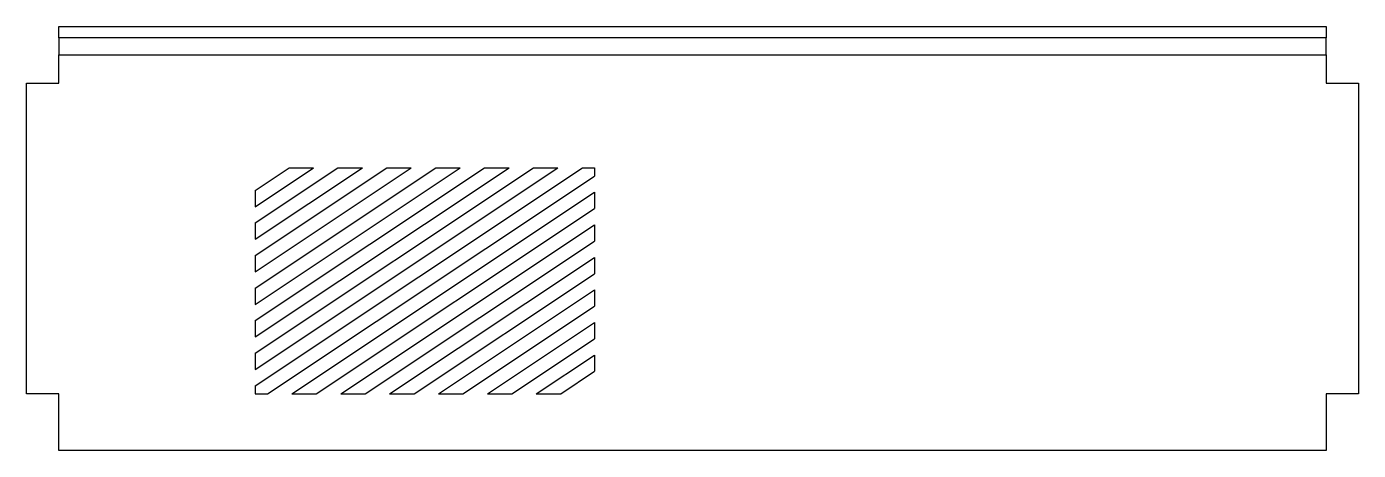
# Model space of a CAD drawing. Header units: millimetres. Extents: x 23 to 259, y 86 to 161.
import ezdxf

# ---------------------------------------------------------------- set-up
doc = ezdxf.new("R2010")
doc.units = ezdxf.units.MM

msp = doc.modelspace()

# ---------------------------------------------------------------- linework, layer by layer
at = {"color": 7, "linetype": 'Continuous', "lineweight": 25}
for p, q in [((28.85, 159.3), (28.85, 161.3)), ((28.85, 161.3), (252.85, 161.3)), ((252.85, 161.3), (252.85, 159.3)), ((28.85, 151.3), (28.85, 156.3)), ((252.85, 156.3), (252.85, 151.3)), ((23.15, 96.3), (23.15, 151.3)), ((23.15, 151.3), (28.85, 151.3)), ((252.85, 151.3), (258.55, 151.3)), ((258.55, 151.3), (258.55, 96.3)), ((63.55, 109.27), (104.1, 136.3)), ((63.55, 106.39), (108.42, 136.3)), ((63.55, 115.03), (95.46, 136.3)), ((63.55, 112.15), (99.78, 136.3)), ((63.55, 103.51), (112.74, 136.3)), ((63.55, 100.63), (117.06, 136.3)), ((63.55, 126.55), (78.18, 136.3)), ((63.55, 123.67), (82.5, 136.3)), ((63.55, 132.31), (69.54, 136.3)), ((63.55, 129.43), (73.86, 136.3)), ((63.55, 120.79), (86.82, 136.3)), ((63.55, 117.91), (91.14, 136.3)), ((63.55, 97.75), (121.38, 136.3)), ((65.71, 96.3), (123.55, 134.86)), ((69.54, 136.3), (73.86, 136.3)), ((78.18, 136.3), (82.5, 136.3)), ((86.82, 136.3), (91.14, 136.3)), ((95.46, 136.3), (99.78, 136.3)), ((104.1, 136.3), (108.42, 136.3)), ((112.74, 136.3), (117.06, 136.3)), ((121.38, 136.3), (123.55, 136.3)), ((123.55, 136.3), (123.55, 134.86)), ((63.55, 132.31), (63.55, 129.43)), ((70.03, 96.3), (123.55, 131.98)), ((123.55, 131.98), (123.55, 129.1)), ((74.35, 96.3), (123.55, 129.1)), ((63.55, 126.55), (63.55, 123.67)), ((78.67, 96.3), (123.55, 126.22)), ((123.55, 126.22), (123.55, 123.34)), ((82.99, 96.3), (123.55, 123.34)), ((63.55, 120.79), (63.55, 117.91)), ((87.31, 96.3), (123.55, 120.46)), ((123.55, 120.46), (123.55, 117.58)), ((91.63, 96.3), (123.55, 117.58)), ((63.55, 115.03), (63.55, 112.15)), ((95.95, 96.3), (123.55, 114.7)), ((123.55, 114.7), (123.55, 111.82)), ((100.27, 96.3), (123.55, 111.82)), ((63.55, 109.27), (63.55, 106.39)), ((104.59, 96.3), (123.55, 108.94)), ((123.55, 108.94), (123.55, 106.06)), ((108.91, 96.3), (123.55, 106.06)), ((63.55, 103.51), (63.55, 100.63)), ((113.23, 96.3), (123.55, 103.18)), ((123.55, 103.18), (123.55, 100.3)), ((117.55, 96.3), (123.55, 100.3)), ((63.55, 97.75), (63.55, 96.3)), ((28.85, 96.3), (23.15, 96.3)), ((28.85, 86.3), (28.85, 96.3)), ((63.55, 96.3), (65.71, 96.3)), ((70.03, 96.3), (74.35, 96.3)), ((78.67, 96.3), (82.99, 96.3)), ((87.31, 96.3), (91.63, 96.3)), ((95.95, 96.3), (100.27, 96.3)), ((104.59, 96.3), (108.91, 96.3)), ((113.23, 96.3), (117.55, 96.3)), ((258.55, 96.3), (252.85, 96.3)), ((252.85, 96.3), (252.85, 86.3)), ((252.85, 86.3), (28.85, 86.3))]:
    msp.add_line(p, q, dxfattribs=at)
at = {"color": 5, "linetype": 'Continuous', "lineweight": 25}
for p, q in [((252.85, 159.3), (28.85, 159.3)), ((28.85, 156.3), (252.85, 156.3))]:
    msp.add_line(p, q, dxfattribs=at)
at = {"linetype": 'Continuous', "lineweight": 25}
for p, q in [((28.85, 159.3), (28.85, 156.3)), ((252.85, 156.3), (252.85, 159.3))]:
    msp.add_line(p, q, dxfattribs=at)

doc.saveas('drawing.dxf')
